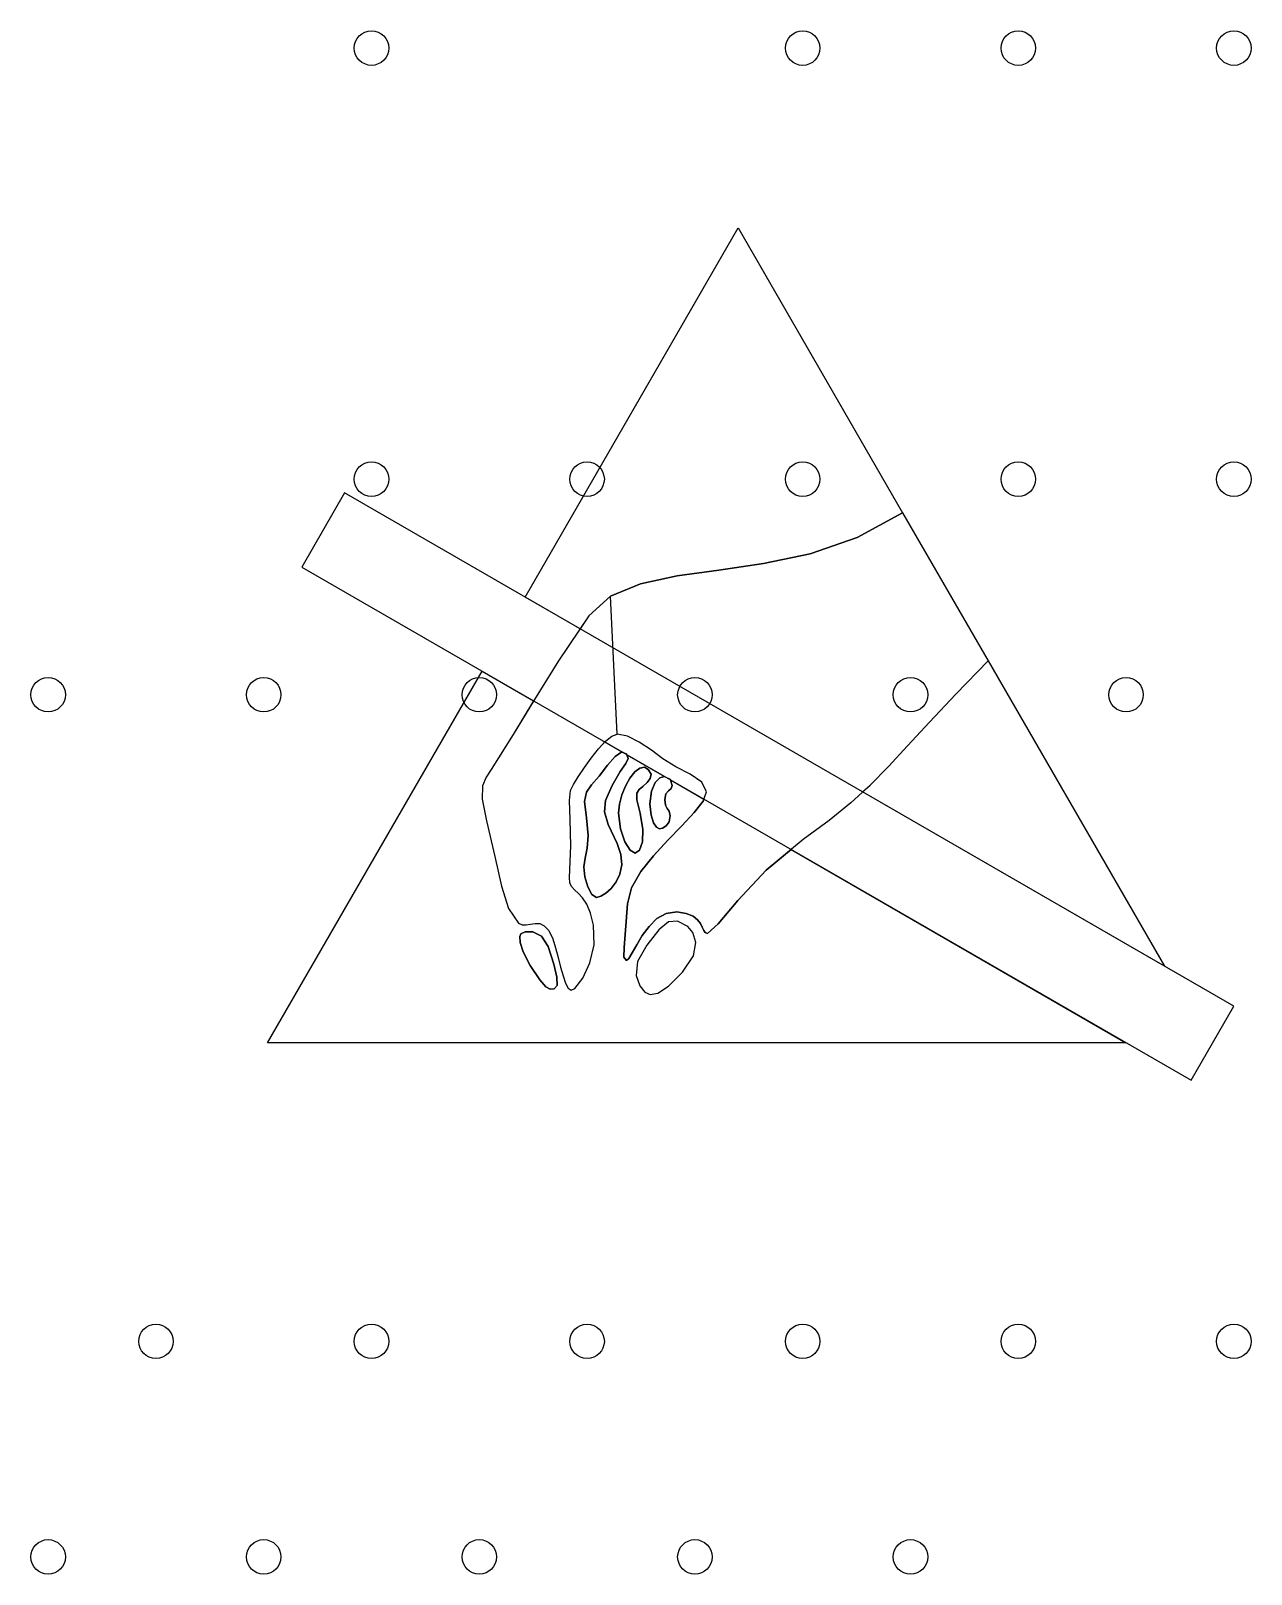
# Model space of a CAD drawing. Header units: millimetres. Extents: x 41 to 259, y 19 to 198.
# Drawn here: x 102.3 to 116.45, y 119.8 to 137.7 of the extents above; entities that cross this region are included whole.
import ezdxf

# ---------------------------------------------------------------- set-up
doc = ezdxf.new("R2010")
doc.units = ezdxf.units.MM
doc.layers.add('Mechanical13', color=56, linetype='Continuous')
doc.layers.add('ViaHoleLayer', color=16, linetype='Continuous')

msp = doc.modelspace()

# ---------------------------------------------------------------- linework, layer by layer
at = {"layer": 'Mechanical13'}
for p, q in [((108.03, 131.133), (110.502, 135.416)), ((110.502, 135.416), (112.408, 132.111)), ((110.502, 135.416), (112.408, 132.111)), ((105.938, 132.34), (105.442, 131.481)), ((116.249, 126.387), (105.938, 132.34)), ((111.881, 131.823), (112.408, 132.111)), ((112.408, 132.111), (111.881, 131.823)), ((112.408, 132.111), (113.4, 130.394)), ((111.337, 131.636), (111.881, 131.823)), ((111.881, 131.823), (111.337, 131.636)), ((110.796, 131.521), (111.337, 131.636)), ((111.337, 131.636), (110.796, 131.521)), ((105.442, 131.481), (115.753, 125.528)), ((109.795, 131.378), (110.276, 131.445)), ((110.276, 131.445), (109.795, 131.378)), ((110.276, 131.445), (110.796, 131.521)), ((110.796, 131.521), (110.276, 131.445)), ((109.023, 131.144), (109.371, 131.288)), ((109.371, 131.288), (109.023, 131.144)), ((109.371, 131.288), (109.795, 131.378)), ((109.795, 131.378), (109.371, 131.288)), ((108.668, 130.764), (108.03, 131.133)), ((109.023, 131.144), (108.77, 130.914)), ((109.023, 131.144), (108.77, 130.914)), ((109.098, 129.543), (109.023, 131.144)), ((109.098, 129.543), (109.023, 131.144)), ((108.77, 130.914), (108.417, 130.393)), ((108.77, 130.914), (108.668, 130.764)), ((108.417, 130.393), (108.14, 129.946)), ((113.4, 130.394), (113.025, 130.007)), ((113.025, 130.007), (113.4, 130.394)), ((113.4, 130.394), (115.446, 126.851)), ((105.045, 125.963), (107.534, 130.273)), ((107.534, 130.273), (108.13, 129.929)), ((113.025, 130.007), (112.721, 129.682)), ((112.721, 129.682), (113.025, 130.007)), ((108.14, 129.946), (107.894, 129.537)), ((108.13, 129.929), (107.894, 129.537)), ((112.721, 129.682), (112.467, 129.406)), ((112.467, 129.406), (112.721, 129.682)), ((107.894, 129.537), (107.637, 129.132)), ((107.894, 129.537), (107.637, 129.132)), ((108.881, 129.372), (108.962, 129.46)), ((108.881, 129.372), (108.956, 129.452)), ((108.956, 129.452), (109.167, 129.33)), ((108.962, 129.46), (109.037, 129.521)), ((109.037, 129.521), (109.098, 129.543)), ((109.217, 129.518), (109.098, 129.543)), ((109.353, 129.451), (109.217, 129.518)), ((109.495, 129.358), (109.353, 129.451)), ((108.719, 129.155), (108.798, 129.266)), ((108.719, 129.155), (108.798, 129.266)), ((108.798, 129.266), (108.881, 129.372)), ((108.798, 129.266), (108.881, 129.372)), ((108.988, 129.182), (109.077, 129.283)), ((109.077, 129.283), (108.988, 129.182)), ((109.077, 129.283), (109.151, 129.336)), ((109.151, 129.336), (109.077, 129.283)), ((109.151, 129.336), (109.208, 129.315)), ((109.167, 129.33), (109.151, 129.336)), ((109.228, 129.261), (109.199, 129.203)), ((109.199, 129.203), (109.228, 129.261)), ((109.208, 129.315), (109.228, 129.261)), ((109.228, 129.261), (109.212, 129.304)), ((109.212, 129.304), (109.649, 129.052)), ((109.63, 129.257), (109.495, 129.358)), ((109.78, 129.164), (109.63, 129.257)), ((112.467, 129.406), (112.244, 129.167)), ((112.244, 129.167), (112.467, 129.406)), ((107.637, 129.132), (107.578, 129.045)), ((107.637, 129.132), (107.578, 129.045)), ((108.648, 129.048), (108.719, 129.155)), ((108.648, 129.048), (108.719, 129.155)), ((108.891, 129.056), (108.988, 129.182)), ((108.988, 129.182), (108.891, 129.056)), ((109.132, 129.11), (109.039, 128.946)), ((109.039, 128.946), (109.132, 129.11)), ((109.199, 129.203), (109.132, 129.11)), ((109.132, 129.11), (109.199, 129.203)), ((109.246, 129.032), (109.303, 129.104)), ((109.303, 129.104), (109.246, 129.032)), ((109.303, 129.104), (109.361, 129.149)), ((109.361, 129.149), (109.303, 129.104)), ((109.361, 129.149), (109.415, 129.161)), ((109.415, 129.161), (109.361, 129.149)), ((109.415, 129.161), (109.46, 129.132)), ((109.46, 129.132), (109.415, 129.161)), ((109.46, 129.132), (109.491, 129.077)), ((109.491, 129.077), (109.46, 129.132)), ((109.491, 129.077), (109.482, 129.027)), ((109.482, 129.027), (109.491, 129.077)), ((109.946, 129.077), (109.78, 129.164)), ((110.08, 128.985), (109.946, 129.077)), ((112.244, 129.167), (112.032, 128.952)), ((112.032, 128.952), (112.244, 129.167)), ((107.537, 128.944), (107.532, 128.789)), ((107.537, 128.944), (107.532, 128.789)), ((107.578, 129.045), (107.537, 128.944)), ((107.578, 129.045), (107.537, 128.944)), ((108.544, 128.772), (108.556, 128.891)), ((108.544, 128.772), (108.556, 128.891)), ((108.556, 128.891), (108.592, 128.957)), ((108.556, 128.891), (108.592, 128.957)), ((108.592, 128.957), (108.648, 129.048)), ((108.592, 128.957), (108.648, 129.048)), ((108.743, 128.871), (108.802, 128.954)), ((108.802, 128.954), (108.743, 128.871)), ((108.802, 128.954), (108.891, 129.056)), ((108.891, 129.056), (108.802, 128.954)), ((109.039, 128.946), (108.965, 128.774)), ((108.965, 128.774), (109.039, 128.946)), ((109.152, 128.839), (109.195, 128.941)), ((109.195, 128.941), (109.152, 128.839)), ((109.195, 128.941), (109.246, 129.032)), ((109.246, 129.032), (109.195, 128.941)), ((109.353, 128.899), (109.325, 128.859)), ((109.325, 128.859), (109.353, 128.899)), ((109.398, 128.936), (109.353, 128.899)), ((109.353, 128.899), (109.398, 128.936)), ((109.447, 128.981), (109.398, 128.936)), ((109.398, 128.936), (109.447, 128.981)), ((109.482, 129.027), (109.447, 128.981)), ((109.447, 128.981), (109.482, 129.027)), ((109.478, 128.735), (109.495, 128.883)), ((109.495, 128.883), (109.478, 128.735)), ((109.495, 128.883), (109.538, 128.982)), ((109.538, 128.982), (109.495, 128.883)), ((109.538, 128.982), (109.593, 129.037)), ((109.593, 129.037), (109.538, 128.982)), ((109.593, 129.037), (109.647, 129.053)), ((109.647, 129.053), (109.593, 129.037)), ((109.647, 129.053), (109.715, 129.022)), ((109.649, 129.052), (109.647, 129.053)), ((109.695, 128.887), (109.664, 128.851)), ((109.664, 128.851), (109.695, 128.887)), ((109.725, 128.912), (109.695, 128.887)), ((109.695, 128.887), (109.725, 128.912)), ((109.715, 129.022), (109.737, 128.946)), ((109.737, 128.946), (109.718, 129.012)), ((109.718, 129.012), (110.103, 128.79)), ((109.737, 128.946), (109.725, 128.912)), ((109.725, 128.912), (109.737, 128.946)), ((110.134, 128.873), (110.08, 128.985)), ((112.032, 128.952), (111.809, 128.747)), ((111.945, 128.872), (112.032, 128.952)), ((107.532, 128.789), (107.582, 128.538)), ((107.532, 128.789), (107.582, 128.538)), ((108.554, 128.551), (108.544, 128.772)), ((108.554, 128.551), (108.544, 128.772)), ((108.72, 128.76), (108.743, 128.871)), ((108.743, 128.871), (108.72, 128.76)), ((108.742, 128.573), (108.72, 128.76)), ((108.72, 128.76), (108.742, 128.573)), ((108.965, 128.774), (108.951, 128.642)), ((108.951, 128.642), (108.965, 128.774)), ((109.115, 128.628), (109.124, 128.732)), ((109.124, 128.732), (109.115, 128.628)), ((109.124, 128.732), (109.152, 128.839)), ((109.152, 128.839), (109.124, 128.732)), ((109.325, 128.859), (109.326, 128.78)), ((109.326, 128.78), (109.325, 128.859)), ((109.326, 128.78), (109.364, 128.625)), ((109.364, 128.625), (109.326, 128.78)), ((109.491, 128.605), (109.478, 128.735)), ((109.478, 128.735), (109.491, 128.605)), ((109.664, 128.851), (109.65, 128.784)), ((109.65, 128.784), (109.664, 128.851)), ((109.65, 128.784), (109.66, 128.718)), ((109.66, 128.718), (109.65, 128.784)), ((109.66, 128.718), (109.68, 128.682)), ((109.68, 128.682), (109.66, 128.718)), ((109.993, 128.633), (110.095, 128.765)), ((110.095, 128.765), (109.993, 128.633)), ((110.095, 128.765), (110.134, 128.873)), ((110.103, 128.79), (110.095, 128.765)), ((111.809, 128.747), (111.558, 128.542)), ((115.446, 126.851), (111.945, 128.872)), ((107.582, 128.538), (107.681, 128.123)), ((107.582, 128.538), (107.681, 128.123)), ((108.563, 128.247), (108.554, 128.551)), ((108.563, 128.247), (108.554, 128.551)), ((108.764, 128.368), (108.742, 128.573)), ((108.742, 128.573), (108.764, 128.368)), ((108.951, 128.642), (108.995, 128.494)), ((108.995, 128.494), (108.951, 128.642)), ((109.137, 128.443), (109.115, 128.628)), ((109.115, 128.628), (109.137, 128.443)), ((109.364, 128.625), (109.398, 128.438)), ((109.398, 128.438), (109.364, 128.625)), ((109.52, 128.515), (109.491, 128.605)), ((109.491, 128.605), (109.52, 128.515)), ((109.7, 128.526), (109.666, 128.479)), ((109.666, 128.479), (109.7, 128.526)), ((109.68, 128.682), (109.701, 128.65)), ((109.701, 128.65), (109.68, 128.682)), ((109.713, 128.594), (109.7, 128.526)), ((109.7, 128.526), (109.713, 128.594)), ((109.701, 128.65), (109.713, 128.594)), ((109.713, 128.594), (109.701, 128.65)), ((109.85, 128.48), (109.993, 128.633)), ((109.993, 128.633), (109.85, 128.48)), ((111.558, 128.542), (111.256, 128.321)), ((108.751, 128.22), (108.764, 128.368)), ((108.764, 128.368), (108.751, 128.22)), ((108.995, 128.494), (109.098, 128.276)), ((109.098, 128.276), (108.995, 128.494)), ((109.187, 128.294), (109.137, 128.443)), ((109.137, 128.443), (109.187, 128.294)), ((109.398, 128.438), (109.392, 128.292)), ((109.392, 128.292), (109.398, 128.438)), ((109.555, 128.463), (109.52, 128.515)), ((109.52, 128.515), (109.555, 128.463)), ((109.588, 128.445), (109.555, 128.463)), ((109.555, 128.463), (109.588, 128.445)), ((109.624, 128.452), (109.588, 128.445)), ((109.588, 128.445), (109.624, 128.452)), ((109.666, 128.479), (109.624, 128.452)), ((109.624, 128.452), (109.666, 128.479)), ((109.685, 128.312), (109.85, 128.48)), ((109.85, 128.48), (109.685, 128.312)), ((108.545, 127.879), (108.563, 128.247)), ((108.545, 127.879), (108.563, 128.247)), ((108.726, 128.106), (108.751, 128.22)), ((108.751, 128.22), (108.726, 128.106)), ((109.098, 128.276), (109.143, 128.145)), ((109.143, 128.145), (109.098, 128.276)), ((109.25, 128.196), (109.187, 128.294)), ((109.187, 128.294), (109.25, 128.196)), ((109.309, 128.162), (109.25, 128.196)), ((109.25, 128.196), (109.309, 128.162)), ((109.357, 128.198), (109.309, 128.162)), ((109.309, 128.162), (109.357, 128.198)), ((109.392, 128.292), (109.357, 128.198)), ((109.357, 128.198), (109.392, 128.292)), ((109.519, 128.133), (109.685, 128.312)), ((109.685, 128.312), (109.519, 128.133)), ((111.256, 128.321), (110.827, 127.965)), ((110.827, 127.965), (111.116, 128.205)), ((111.116, 128.205), (114.999, 125.963)), ((107.681, 128.123), (107.757, 127.781)), ((107.681, 128.123), (107.757, 127.781)), ((108.711, 128.003), (108.726, 128.106)), ((108.726, 128.106), (108.711, 128.003)), ((108.723, 127.889), (108.711, 128.003)), ((108.711, 128.003), (108.723, 127.889)), ((109.151, 128.026), (109.129, 127.92)), ((109.129, 127.92), (109.151, 128.026)), ((109.143, 128.145), (109.151, 128.026)), ((109.151, 128.026), (109.143, 128.145)), ((109.373, 127.948), (109.519, 128.133)), ((109.519, 128.133), (109.373, 127.948)), ((108.549, 127.819), (108.545, 127.879)), ((108.549, 127.819), (108.545, 127.879)), ((108.57, 127.774), (108.549, 127.819)), ((108.57, 127.774), (108.549, 127.819)), ((108.757, 127.772), (108.723, 127.889)), ((108.723, 127.889), (108.757, 127.772)), ((109.087, 127.828), (109.03, 127.754)), ((109.03, 127.754), (109.087, 127.828)), ((109.129, 127.92), (109.087, 127.828)), ((109.087, 127.828), (109.129, 127.92)), ((109.266, 127.76), (109.373, 127.948)), ((109.373, 127.948), (109.266, 127.76)), ((110.827, 127.965), (110.496, 127.612)), ((110.496, 127.612), (110.827, 127.965)), ((107.757, 127.781), (107.839, 127.521)), ((107.757, 127.781), (107.839, 127.521)), ((108.605, 127.736), (108.57, 127.774)), ((108.605, 127.736), (108.57, 127.774)), ((108.649, 127.695), (108.605, 127.736)), ((108.649, 127.695), (108.605, 127.736)), ((108.697, 127.643), (108.649, 127.695)), ((108.697, 127.643), (108.649, 127.695)), ((108.746, 127.57), (108.697, 127.643)), ((108.746, 127.57), (108.697, 127.643)), ((108.806, 127.682), (108.757, 127.772)), ((108.757, 127.772), (108.806, 127.682)), ((108.86, 127.648), (108.806, 127.682)), ((108.806, 127.682), (108.86, 127.648)), ((108.909, 127.662), (108.86, 127.648)), ((108.86, 127.648), (108.909, 127.662)), ((108.969, 127.698), (108.909, 127.662)), ((108.909, 127.662), (108.969, 127.698)), ((109.03, 127.754), (108.969, 127.698)), ((108.969, 127.698), (109.03, 127.754)), ((109.219, 127.575), (109.266, 127.76)), ((109.266, 127.76), (109.219, 127.575)), ((107.839, 127.521), (107.955, 127.35)), ((107.839, 127.521), (107.955, 127.35)), ((108.79, 127.468), (108.746, 127.57)), ((108.79, 127.468), (108.746, 127.57)), ((108.825, 127.326), (108.79, 127.468)), ((108.825, 127.326), (108.79, 127.468)), ((109.196, 127.268), (109.219, 127.575)), ((109.219, 127.575), (109.196, 127.268)), ((109.667, 127.464), (109.56, 127.403)), ((109.56, 127.403), (109.667, 127.464)), ((109.789, 127.482), (109.667, 127.464)), ((109.667, 127.464), (109.789, 127.482)), ((109.899, 127.464), (109.789, 127.482)), ((109.789, 127.482), (109.899, 127.464)), ((109.978, 127.432), (109.899, 127.464)), ((109.899, 127.464), (109.978, 127.432)), ((110.496, 127.612), (110.269, 127.342)), ((110.269, 127.342), (110.496, 127.612)), ((107.955, 127.35), (107.996, 127.331)), ((107.955, 127.35), (107.996, 127.331)), ((107.996, 127.331), (108.042, 127.331)), ((107.996, 127.331), (108.042, 127.331)), ((108.042, 127.331), (108.094, 127.34)), ((108.042, 127.331), (108.094, 127.34)), ((108.094, 127.34), (108.147, 127.348)), ((108.094, 127.34), (108.147, 127.348)), ((108.147, 127.348), (108.201, 127.346)), ((108.147, 127.348), (108.201, 127.346)), ((108.201, 127.346), (108.254, 127.321)), ((108.201, 127.346), (108.254, 127.321)), ((108.254, 127.321), (108.305, 127.265)), ((108.254, 127.321), (108.305, 127.265)), ((108.83, 127.101), (108.825, 127.326)), ((108.83, 127.101), (108.825, 127.326)), ((109.468, 127.312), (109.39, 127.206)), ((109.39, 127.206), (109.468, 127.312)), ((109.58, 127.274), (109.441, 127.095)), ((109.58, 127.274), (109.441, 127.095)), ((109.56, 127.403), (109.468, 127.312)), ((109.468, 127.312), (109.56, 127.403)), ((109.694, 127.364), (109.58, 127.274)), ((109.694, 127.364), (109.58, 127.274)), ((109.8, 127.374), (109.694, 127.364)), ((109.8, 127.374), (109.694, 127.364)), ((109.92, 127.31), (109.8, 127.374)), ((109.92, 127.31), (109.8, 127.374)), ((109.977, 127.242), (109.92, 127.31)), ((109.977, 127.242), (109.92, 127.31)), ((110.03, 127.391), (109.978, 127.432)), ((109.978, 127.432), (110.03, 127.391)), ((110.064, 127.347), (110.03, 127.391)), ((110.03, 127.391), (110.064, 127.347)), ((110.085, 127.304), (110.064, 127.347)), ((110.064, 127.347), (110.085, 127.304)), ((110.102, 127.267), (110.085, 127.304)), ((110.085, 127.304), (110.102, 127.267)), ((110.269, 127.342), (110.147, 127.232)), ((110.147, 127.232), (110.269, 127.342)), ((107.969, 127.194), (107.983, 127.228)), ((107.983, 127.228), (107.969, 127.194)), ((107.973, 127.126), (107.969, 127.194)), ((107.969, 127.194), (107.973, 127.126)), ((108.008, 127.017), (107.973, 127.126)), ((107.973, 127.126), (108.008, 127.017)), ((107.983, 127.228), (108.031, 127.249)), ((108.031, 127.249), (107.983, 127.228)), ((108.031, 127.249), (108.121, 127.248)), ((108.121, 127.248), (108.031, 127.249)), ((108.121, 127.248), (108.221, 127.2)), ((108.221, 127.2), (108.121, 127.248)), ((108.221, 127.2), (108.3, 127.078)), ((108.3, 127.078), (108.221, 127.2)), ((108.305, 127.265), (108.352, 127.168)), ((108.305, 127.265), (108.352, 127.168)), ((108.352, 127.168), (108.385, 127.063)), ((108.352, 127.168), (108.385, 127.063)), ((108.781, 126.889), (108.83, 127.101)), ((108.781, 126.889), (108.83, 127.101)), ((109.179, 127.068), (109.196, 127.268)), ((109.196, 127.268), (109.179, 127.068)), ((109.325, 127.1), (109.273, 127.007)), ((109.273, 127.007), (109.325, 127.1)), ((109.39, 127.206), (109.325, 127.1)), ((109.325, 127.1), (109.39, 127.206)), ((109.441, 127.095), (109.334, 126.907)), ((109.441, 127.095), (109.334, 126.907)), ((110.01, 127.127), (109.977, 127.242)), ((110.01, 127.127), (109.977, 127.242)), ((109.982, 126.971), (110.01, 127.127)), ((109.982, 126.971), (110.01, 127.127)), ((110.12, 127.241), (110.102, 127.267)), ((110.102, 127.267), (110.12, 127.241)), ((110.147, 127.232), (110.12, 127.241)), ((110.12, 127.241), (110.147, 127.232)), ((108.088, 126.858), (108.008, 127.017)), ((108.008, 127.017), (108.088, 126.858)), ((108.3, 127.078), (108.364, 126.875)), ((108.364, 126.875), (108.3, 127.078)), ((108.385, 127.063), (108.415, 126.952)), ((108.385, 127.063), (108.415, 126.952)), ((108.415, 126.952), (108.443, 126.841)), ((108.415, 126.952), (108.443, 126.841)), ((109.177, 126.957), (109.179, 127.068)), ((109.179, 127.068), (109.177, 126.957)), ((109.205, 126.919), (109.177, 126.957)), ((109.177, 126.957), (109.205, 126.919)), ((109.233, 126.942), (109.205, 126.919)), ((109.205, 126.919), (109.233, 126.942)), ((109.273, 127.007), (109.233, 126.942)), ((109.233, 126.942), (109.273, 127.007)), ((109.857, 126.782), (109.982, 126.971)), ((109.857, 126.782), (109.982, 126.971)), ((108.201, 126.693), (108.088, 126.858)), ((108.088, 126.858), (108.201, 126.693)), ((108.364, 126.875), (108.399, 126.723)), ((108.399, 126.723), (108.364, 126.875)), ((108.443, 126.841), (108.471, 126.739)), ((108.443, 126.841), (108.471, 126.739)), ((108.471, 126.739), (108.5, 126.655)), ((108.471, 126.739), (108.5, 126.655)), ((108.699, 126.712), (108.781, 126.889)), ((108.699, 126.712), (108.781, 126.889)), ((109.334, 126.907), (109.32, 126.745)), ((109.334, 126.907), (109.32, 126.745)), ((109.32, 126.745), (109.361, 126.622)), ((109.32, 126.745), (109.361, 126.622)), ((109.692, 126.619), (109.857, 126.782)), ((109.692, 126.619), (109.857, 126.782)), ((108.271, 126.611), (108.201, 126.693)), ((108.201, 126.693), (108.271, 126.611)), ((108.32, 126.585), (108.271, 126.611)), ((108.271, 126.611), (108.32, 126.585)), ((108.368, 126.588), (108.32, 126.585)), ((108.32, 126.585), (108.368, 126.588)), ((108.402, 126.626), (108.368, 126.588)), ((108.368, 126.588), (108.402, 126.626)), ((108.399, 126.723), (108.402, 126.626)), ((108.402, 126.626), (108.399, 126.723)), ((108.5, 126.655), (108.531, 126.596)), ((108.5, 126.655), (108.531, 126.596)), ((108.531, 126.596), (108.567, 126.572)), ((108.531, 126.596), (108.567, 126.572)), ((108.567, 126.572), (108.608, 126.591)), ((108.567, 126.572), (108.608, 126.591)), ((108.608, 126.591), (108.699, 126.712)), ((108.608, 126.591), (108.699, 126.712)), ((109.361, 126.622), (109.418, 126.55)), ((109.361, 126.622), (109.418, 126.55)), ((109.569, 126.539), (109.692, 126.619)), ((109.569, 126.539), (109.692, 126.619)), ((109.418, 126.55), (109.481, 126.523)), ((109.418, 126.55), (109.481, 126.523)), ((109.481, 126.523), (109.569, 126.539)), ((109.481, 126.523), (109.569, 126.539)), ((115.753, 125.528), (116.249, 126.387)), ((114.999, 125.963), (105.045, 125.963))]:
    msp.add_line(p, q, dxfattribs=at)
at = {"layer": 'ViaHoleLayer'}
for centre in [(106.25, 137.5), (111.25, 137.5), (113.75, 137.5), (116.25, 137.5), (106.25, 132.5), (108.75, 132.5), (111.25, 132.5), (113.75, 132.5), (116.25, 132.5), (102.5, 130), (105, 130), (107.5, 130), (110, 130), (112.5, 130), (115, 130), (103.75, 122.5), (106.25, 122.5), (108.75, 122.5), (111.25, 122.5), (113.75, 122.5), (116.25, 122.5), (102.5, 120), (105, 120), (107.5, 120), (110, 120), (112.5, 120)]:
    msp.add_circle(centre, 0.2, dxfattribs=at)

doc.saveas('drawing.dxf')
